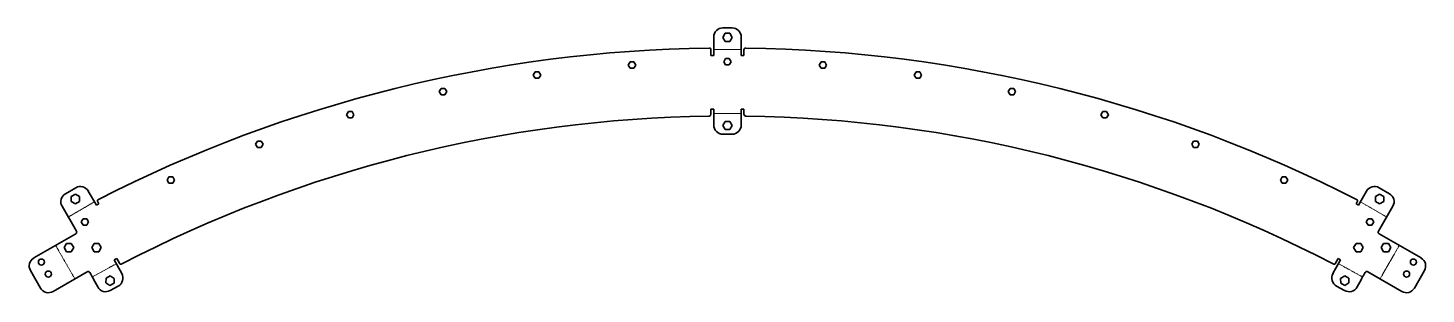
# Model space of a CAD drawing. Header units: inches. Extents: x -585 to 937, y -58 to 231.
import ezdxf

# ---------------------------------------------------------------- set-up
doc = ezdxf.new("R2010")
doc.units = ezdxf.units.IN
doc.header["$MEASUREMENT"] = 0
doc.linetypes.add('Chain', pattern=[13.68, 9.12, -1.14, 2.28, -1.14])
doc.layers.add('SIMUMAK Bend Centerline (ISO)', color=7, linetype='Chain', lineweight=9)
doc.layers.add('SIMUMAK Visible (ISO)', color=7, linetype='Continuous', lineweight=35)

# ---------------------------------------------------------------- blocks, each defined once
blk = doc.blocks.new('PTM-03-COSSLE01_Sheet_2_PTM-03-COSSLE01 (desplegada)')
at = {"layer": 'SIMUMAK Bend Centerline (ISO)', "ltscale": 0.263158}
for p, q in [((-15, 120.6), (15, 120.6)), ((15, 50.8), (-15, 50.8)), ((-717.7, -61.7), (-689.2, -45.2)), ((689.2, -45.2), (717.7, -61.7)), ((-731.5, -92.6), (-710.5, -129)), ((710.5, -129), (731.5, -92.6)), ((-665.3, -112.5), (-691.6, -127)), ((691.6, -127), (665.3, -112.5))]:
    blk.add_line(p, q, dxfattribs=at)
at = {"layer": 'SIMUMAK Visible (ISO)'}
for p, q in [((-5.2, 133.7), (-2.6, 138.2)), ((-5, 144.1), (5, 144.1)), ((-2.6, 138.2), (2.6, 138.2)), ((2.6, 138.2), (5.2, 133.7)), ((-15, 114.2), (-15, 134.1)), ((-2.6, 129.2), (-5.2, 133.7)), ((2.6, 129.2), (-2.6, 129.2)), ((5.2, 133.7), (2.6, 129.2)), ((15, 134.1), (15, 114.2)), ((-108, 103.7), (-106, 107.2)), ((-106, 107.2), (-101.9, 107.2)), ((-101.9, 107.2), (-99.9, 103.7)), ((-18, 114.2), (-18, 120.2)), ((-15, 114.2), (-18, 114.2)), ((-4, 107.3), (-2, 110.8)), ((-2, 103.8), (-4, 107.3)), ((-2, 110.8), (2, 110.8)), ((2, 110.8), (4, 107.3)), ((4, 107.3), (2, 103.8)), ((18, 114.2), (15, 114.2)), ((18, 120.2), (18, 114.2)), ((99.9, 103.7), (101.9, 107.2)), ((101.9, 107.2), (106, 107.2)), ((106, 107.2), (108, 103.7)), ((-211.4, 92.8), (-209.4, 96.3)), ((-209.4, 89.3), (-211.4, 92.8)), ((-209.4, 96.3), (-205.3, 96.3)), ((-205.3, 96.3), (-203.3, 92.8)), ((-203.3, 92.8), (-205.3, 89.3)), ((-106, 100.2), (-108, 103.7)), ((-101.9, 100.2), (-106, 100.2)), ((-99.9, 103.7), (-101.9, 100.2)), ((2, 103.8), (-2, 103.8)), ((101.9, 100.2), (99.9, 103.7)), ((106, 100.2), (101.9, 100.2)), ((108, 103.7), (106, 100.2)), ((203.3, 92.8), (205.3, 96.3)), ((205.3, 89.3), (203.3, 92.8)), ((205.3, 96.3), (209.4, 96.3)), ((209.4, 96.3), (211.4, 92.8)), ((211.4, 92.8), (209.4, 89.3)), ((-313.8, 74.7), (-311.8, 78.2)), ((-311.8, 78.2), (-307.8, 78.2)), ((-307.8, 78.2), (-305.7, 74.7)), ((-205.3, 89.3), (-209.4, 89.3)), ((209.4, 89.3), (205.3, 89.3)), ((305.7, 74.7), (307.8, 78.2)), ((307.8, 78.2), (311.8, 78.2)), ((311.8, 78.2), (313.8, 74.7)), ((-311.8, 71.2), (-313.8, 74.7)), ((-307.8, 71.2), (-311.8, 71.2)), ((-305.7, 74.7), (-307.8, 71.2)), ((307.8, 71.2), (305.7, 74.7)), ((311.8, 71.2), (307.8, 71.2)), ((313.8, 74.7), (311.8, 71.2)), ((-414.7, 49.6), (-412.7, 53.1)), ((-412.7, 46.1), (-414.7, 49.6)), ((-412.7, 53.1), (-408.7, 53.1)), ((-408.7, 46.1), (-412.7, 46.1)), ((-408.7, 53.1), (-406.7, 49.6)), ((-406.7, 49.6), (-408.7, 46.1)), ((-18, 55.7), (-15, 55.7)), ((-18, 50.1), (-18, 55.7)), ((-15, 38.4), (-15, 55.7)), ((15, 55.7), (18, 55.7)), ((15, 55.7), (15, 38.4)), ((18, 55.7), (18, 50.1)), ((406.7, 49.6), (408.7, 53.1)), ((408.7, 46.1), (406.7, 49.6)), ((408.7, 53.1), (412.7, 53.1)), ((412.7, 46.1), (408.7, 46.1)), ((412.7, 53.1), (414.7, 49.6)), ((414.7, 49.6), (412.7, 46.1)), ((-5.2, 37.9), (-2.6, 42.4)), ((-2.6, 33.4), (-5.2, 37.9)), ((-2.6, 42.4), (2.6, 42.4)), ((2.6, 33.4), (-2.6, 33.4)), ((2.6, 42.4), (5.2, 37.9)), ((5.2, 37.9), (2.6, 33.4)), ((-513.7, 17.4), (-511.6, 20.9)), ((-511.6, 13.9), (-513.7, 17.4)), ((-511.6, 20.9), (-507.6, 20.9)), ((-507.6, 20.9), (-505.6, 17.4)), ((-505.6, 17.4), (-507.6, 13.9)), ((5, 28.4), (-5, 28.4)), ((505.6, 17.4), (507.6, 20.9)), ((507.6, 13.9), (505.6, 17.4)), ((507.6, 20.9), (511.6, 20.9)), ((511.6, 20.9), (513.7, 17.4)), ((513.7, 17.4), (511.6, 13.9)), ((-507.6, 13.9), (-511.6, 13.9)), ((511.6, 13.9), (507.6, 13.9)), ((-720.8, -36.4), (-709.5, -29.9)), ((-610.1, -21.5), (-608.1, -18)), ((-608.1, -25), (-610.1, -21.5)), ((-608.1, -18), (-604, -18)), ((-604, -25), (-608.1, -25)), ((-604, -18), (-602, -21.5)), ((-602, -21.5), (-604, -25)), ((602, -21.5), (604, -18)), ((604, -25), (602, -21.5)), ((604, -18), (608.1, -18)), ((608.1, -25), (604, -25)), ((608.1, -18), (610.1, -21.5)), ((610.1, -21.5), (608.1, -25)), ((720.8, -36.4), (709.5, -29.9)), ((-714.5, -39.5), (-710, -36.9)), ((-714.5, -44.7), (-714.5, -39.5)), ((-710, -47.3), (-714.5, -44.7)), ((-710, -36.9), (-705.5, -39.5)), ((-705.5, -44.7), (-710, -47.3)), ((-705.5, -39.5), (-705.5, -44.7)), ((-695.9, -33.5), (-687.1, -48.7)), ((-685.6, -45.3), (-684.5, -47.2)), ((684.5, -47.2), (685.6, -45.3)), ((695.9, -33.5), (687.1, -48.7)), ((705.5, -39.5), (710, -36.9)), ((705.5, -44.7), (705.5, -39.5)), ((710, -47.3), (705.5, -44.7)), ((710, -36.9), (714.5, -39.5)), ((714.5, -44.7), (710, -47.3)), ((714.5, -39.5), (714.5, -44.7)), ((-708.8, -77.2), (-724.5, -50)), ((-684.5, -47.2), (-687.1, -48.7)), ((687.1, -48.7), (684.5, -47.2)), ((708.8, -77.2), (724.5, -50)), ((-703.6, -67.1), (-701.5, -63.6)), ((-701.5, -70.6), (-703.6, -67.1)), ((-701.5, -63.6), (-697.5, -63.6)), ((-697.5, -70.6), (-701.5, -70.6)), ((-697.5, -63.6), (-695.5, -67.1)), ((-695.5, -67.1), (-697.5, -70.6)), ((695.5, -67.1), (697.5, -63.6)), ((697.5, -70.6), (695.5, -67.1)), ((697.5, -63.6), (701.5, -63.6)), ((701.5, -70.6), (697.5, -70.6)), ((701.5, -63.6), (703.6, -67.1)), ((703.6, -67.1), (701.5, -70.6)), ((-709.5, -79.9), (-755.2, -106.3)), ((-722.2, -95), (-719.6, -90.5)), ((-719.6, -90.5), (-714.4, -90.5)), ((-714.4, -90.5), (-711.8, -95)), ((-692.2, -95), (-689.6, -90.5)), ((-689.6, -90.5), (-684.4, -90.5)), ((-684.4, -90.5), (-681.8, -95)), ((681.8, -95), (684.4, -90.5)), ((684.4, -90.5), (689.6, -90.5)), ((689.6, -90.5), (692.2, -95)), ((755.2, -106.3), (709.5, -79.9)), ((711.8, -95), (714.4, -90.5)), ((714.4, -90.5), (719.6, -90.5)), ((719.6, -90.5), (722.2, -95)), ((-719.6, -99.5), (-722.2, -95)), ((-714.4, -99.5), (-719.6, -99.5)), ((-711.8, -95), (-714.4, -99.5)), ((-689.6, -99.5), (-692.2, -95)), ((-684.4, -99.5), (-689.6, -99.5)), ((-681.8, -95), (-684.4, -99.5)), ((684.4, -99.5), (681.8, -95)), ((689.6, -99.5), (684.4, -99.5)), ((692.2, -95), (689.6, -99.5)), ((714.4, -99.5), (711.8, -95)), ((719.6, -99.5), (714.4, -99.5)), ((722.2, -95), (719.6, -99.5)), ((-747.9, -139.1), (-758.9, -120)), ((-734.2, -142.7), (-697.2, -121.3)), ((-667.6, -108.2), (-665, -106.7)), ((-667.6, -108.2), (-659.3, -123.3)), ((-665, -106.7), (-662.1, -111.9)), ((667.6, -108.2), (659.3, -123.3)), ((662.1, -111.9), (665, -106.7)), ((665, -106.7), (667.6, -108.2)), ((697.2, -121.3), (734.2, -142.7)), ((758.9, -120), (747.9, -139.1)), ((-694.4, -122.1), (-693.3, -124)), ((-685.6, -137.8), (-689.9, -129.9)), ((-676.7, -133.5), (-676.6, -128.3)), ((-672.3, -136.2), (-676.7, -133.5)), ((-676.6, -128.3), (-672.1, -125.8)), ((-667.7, -133.7), (-672.3, -136.2)), ((-672.1, -125.8), (-667.6, -128.5)), ((-663.2, -136.9), (-672, -141.7)), ((-667.6, -128.5), (-667.7, -133.7)), ((663.2, -136.9), (672, -141.7)), ((667.6, -128.5), (672.1, -125.8)), ((667.7, -133.7), (667.6, -128.5)), ((672.3, -136.2), (667.7, -133.7)), ((672.1, -125.8), (676.6, -128.3)), ((676.7, -133.5), (672.3, -136.2)), ((676.6, -128.3), (676.7, -133.5)), ((685.6, -137.8), (689.9, -129.9)), ((693.3, -124), (694.4, -122.1))]:
    blk.add_line(p, q, dxfattribs=at)
for centre in [(-746.9, -110.8), (-739.4, -123.8), (739.4, -123.8), (746.9, -110.8)]:
    blk.add_circle(centre, 3.3, dxfattribs=at)
at = {"layer": 'SIMUMAK Visible (ISO)', "extrusion": (0, 0, -1)}
for centre, radius, start, end in [((5, 134.1), 10, 0, 90), ((-5, 134.1), 10, 90, 180), ((20, 120.2), 2, 89.2376, 180), ((-20, 120.2), 2, 360, 90.7624), ((0, -1382.7), 1431, 62.5584, 89.2003), ((20, 50.1), 2, 180, 269.2003), ((-20, 50.1), 2, 270.7997, 360), ((0, -1382.7), 1431, 90.7997, 117.4416), ((5, 38.4), 10, 270, 0), ((-5, 38.4), 10, 180, 270), ((704.5, -38.5), 10, 60, 150), ((-704.5, -38.5), 10, 30, 120), ((715.8, -45), 10, 330, 60), ((683.9, -44.3), 2, 330, 62.9343), ((-683.9, -44.3), 2, 117.0657, 210), ((-715.8, -45), 10, 120, 210), ((750.2, -115), 10, 330, 60), ((-750.2, -115), 10, 120, 210), ((660.4, -111), 2, 242.5584, 331.1588), ((-660.4, -111), 2, 208.8412, 297.4416), ((668.1, -128.1), 10, 151.1588, 241.1588), ((-668.1, -128.1), 10, 298.8412, 28.8412), ((739.2, -134.1), 10, 240, 330), ((676.8, -133), 10, 241.1588, 331.1588), ((-676.8, -133), 10, 208.8412, 298.8412), ((-739.2, -134.1), 10, 210, 300)]:
    blk.add_arc(centre, radius, start, end, dxfattribs=at)
at = {"layer": 'SIMUMAK Visible (ISO)'}
for centre, radius, start, end in [((0, -1382.7), 1505, 90.7624, 117.0657), ((0, -1382.7), 1505, 62.9343, 89.2376), ((-710.5, -78.2), 2, 300, 30), ((710.5, -78.2), 2, 150, 240), ((-696.2, -123.1), 2, 30, 120), ((696.2, -123.1), 2, 60, 150)]:
    blk.add_arc(centre, radius, start, end, dxfattribs=at)
for points in [[(-689.9, -129.9), (-691, -127.9), (-692.2, -126), (-693.3, -124)], [(689.9, -129.9), (691, -127.9), (692.2, -126), (693.3, -124)]]:
    blk.add_open_spline(points, degree=3, dxfattribs=at)

msp = doc.modelspace()

# ---------------------------------------------------------------- block references
msp.add_blockref('PTM-03-COSSLE01_Sheet_2_PTM-03-COSSLE01 (desplegada)', (176.2, 87.4))

doc.saveas('drawing.dxf')
